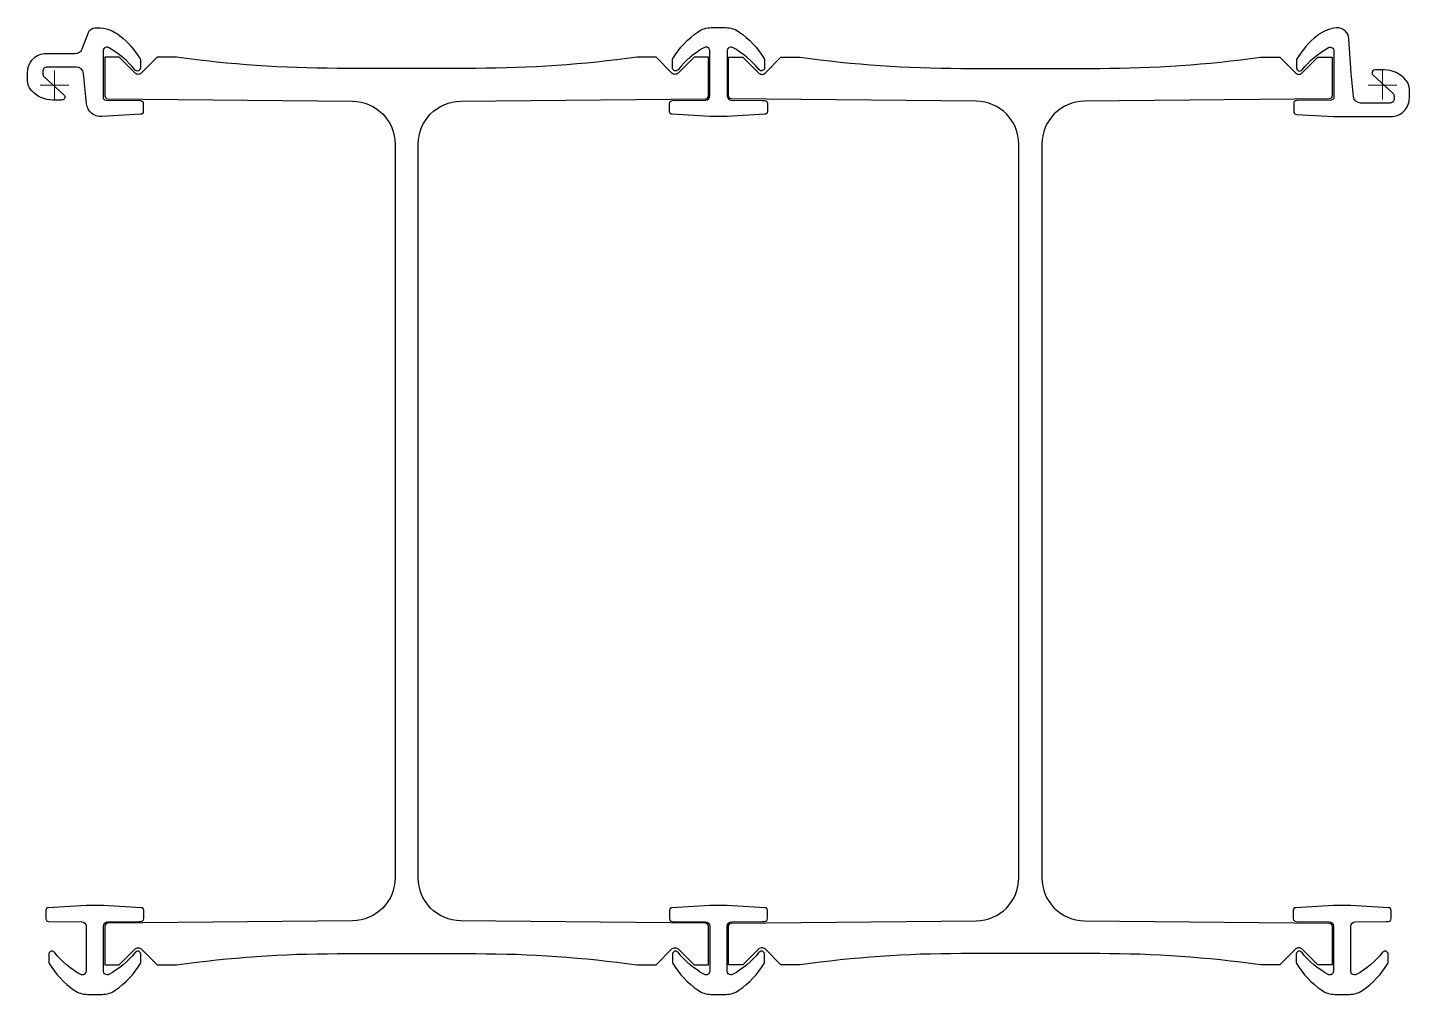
# Model space of a CAD drawing. Header units: millimetres. Extents: x -19 to 943, y -632 to 40.
import ezdxf

# ---------------------------------------------------------------- set-up
doc = ezdxf.new("R2010")
doc.units = ezdxf.units.MM
doc.layers.add('ref', color=252, linetype='Continuous', lineweight=5)

msp = doc.modelspace()

# ---------------------------------------------------------------- linework, layer by layer
at = {"elevation": 0}
for points in [[(61.75, -18.35, -0.396562), (59.87, -20.34), (32.77, -21.99, -0.402787), (22.21, -13), (21.73, -8.16), (20.11, 8, 0.385273), (15.14, 12.5), (-5.26, 12.5, 0.414214), (-8.26, 9.5), (-8.26, 7.88, 0.212557), (-7.26, 5.65), (6.55, -6.79, -0.168965), (7.22, -8.01, -0.464388), (5.12, -10.5), (-1.15, -10.5, -0.219232), (-16.35, -3.5, -0.17875), (-18.75, 3), (-18.75, 9, -0.414214), (-5.75, 22), (14.53, 22, 0.311359), (19.21, 25.22), (23.52, 36.58, -0.311359), (28.2, 39.8), (29.84, 39.8, -0.17076), (45.49, 34.29, -0.089428), (59.47, 18.23, -0.135195), (59.75, 17.2), (59.75, 11.85, -0.710366), (55.92, 10.51, 0.101503), (37.44, 26, 0.567914), (33.75, 23.8), (33.75, -8.52, 0.411079), (35.73, -10.52), (59.77, -10.78, -0.411079), (61.75, -12.78)], [(494.22, -20.36), (468.1, -21.89), (455.9, -21.89), (429.78, -20.36, -0.397192), (427.9, -18.36), (427.9, -12.77, -0.411533), (429.88, -10.77), (452.93, -10.54, 0.411198), (455.9, -7.54), (455.9, 23.92, 0.56798), (452.21, 26.11, 0.101014), (433.83, 10.68, -0.710336), (430, 12.02), (430, 17.38, -0.135197), (430.28, 18.4, -0.107707), (447.74, 37.06, -0.152295), (456.9, 39.91), (467.1, 39.91, -0.152295), (476.26, 37.06, -0.107707), (493.72, 18.4, -0.135197), (494, 17.38), (494, 12.02, -0.710994), (490.17, 10.69, 0.100981), (471.79, 26.11, 0.126639), (470.58, 26.41, 0.412), (468.1, 23.92), (468.1, -7.54, 0.411198), (471.07, -10.54), (492.5, -10.75), (494.12, -10.77, -0.411533), (496.1, -12.77), (496.1, -18.36, -0.397192)], [(942.75, -9), (942.75, -3, 0.17875), (940.35, 3.5, 0.219232), (925.15, 10.5), (918.88, 10.5, 0.414214), (916.75, 8.37, 0.212557), (917.45, 6.79), (931.25, -5.64, -0.212557), (932.25, -7.87), (932.25, -9.5, -0.414214), (929.25, -12.5), (908.86, -12.5, -0.385273), (903.89, -8), (902.25, 8.37), (900.73, 32.25, 0.41996), (892.08, 39.71, 0.149445), (878.51, 34.29, 0.089428), (864.53, 18.23, 0.135195), (864.25, 17.2), (864.25, 11.85, 0.710366), (868.08, 10.51, -0.101503), (886.56, 26, -0.567914), (890.25, 23.8), (890.25, -8.52, -0.411079), (888.27, -10.52), (864.23, -10.78, 0.411079), (862.25, -12.78), (862.25, -18.42, 0.396562), (864.13, -20.41), (890.25, -22), (929.75, -22, 0.414214)], [(-6.1, -574.19), (-6.1, -579.78, 0.411533), (-4.12, -581.79), (18.93, -582.02, -0.411198), (21.9, -585.02), (21.9, -616.47, -0.56798), (18.21, -618.67, -0.101014), (-0.17, -603.24, 0.710336), (-4, -604.57), (-4, -609.93, 0.135197), (-3.72, -610.95, 0.107707), (13.74, -629.61, 0.152295), (22.9, -632.47), (33.1, -632.47, 0.152295), (42.26, -629.61, 0.107707), (59.72, -610.95, 0.135197), (60, -609.93), (60, -604.57, 0.710994), (56.17, -603.24, -0.100981), (37.79, -618.67, -0.126639), (36.58, -618.97, -0.412), (34.1, -616.47), (34.1, -585.02, -0.411198), (37.07, -582.02), (58.5, -581.8), (60.12, -581.79, 0.411533), (62.1, -579.78), (62.1, -574.19, 0.397192), (60.22, -572.2), (34.1, -570.67), (21.9, -570.67), (-4.22, -572.2, 0.397192)], [(427.9, -579.78, 0.411533), (429.88, -581.79), (452.93, -582.02, -0.411198), (455.9, -585.02), (455.9, -616.47, -0.56798), (452.21, -618.67, -0.101014), (433.83, -603.24, 0.710336), (430, -604.57), (430, -609.93, 0.135197), (430.28, -610.95, 0.107707), (447.74, -629.61, 0.152295), (456.9, -632.47), (467.1, -632.47, 0.152295), (476.26, -629.61, 0.107707), (493.72, -610.95, 0.135197), (494, -609.93), (494, -604.57, 0.710994), (490.17, -603.24, -0.100981), (471.79, -618.67, -0.126639), (470.58, -618.97, -0.412), (468.1, -616.47), (468.1, -585.02, -0.411198), (471.07, -582.02), (492.5, -581.8), (494.12, -581.79, 0.411533), (496.1, -579.78), (496.1, -574.19, 0.397192), (494.22, -572.2), (468.1, -570.67), (455.9, -570.67), (429.78, -572.2, 0.397192), (427.9, -574.19)], [(861.9, -579.78, 0.411533), (863.88, -581.79), (886.93, -582.02, -0.411198), (889.9, -585.02), (889.9, -616.47, -0.56798), (886.21, -618.67, -0.101014), (867.83, -603.24, 0.710336), (864, -604.57), (864, -609.93, 0.135197), (864.28, -610.95, 0.107707), (881.74, -629.61, 0.152295), (890.9, -632.47), (901.1, -632.47, 0.152295), (910.26, -629.61, 0.107707), (927.72, -610.95, 0.135197), (928, -609.93), (928, -604.57, 0.710994), (924.17, -603.24, -0.100981), (905.79, -618.67, -0.126639), (904.58, -618.97, -0.412), (902.1, -616.47), (902.1, -585.02, -0.411198), (905.07, -582.02), (926.5, -581.8), (928.12, -581.79, 0.411533), (930.1, -579.78), (930.1, -574.19, 0.397192), (928.22, -572.2), (902.1, -570.67), (889.9, -570.67), (863.78, -572.2, 0.397192), (861.9, -574.19)]]:
    msp.add_lwpolyline(points, format="xyb", close=True, dxfattribs=at)
at = {"linetype": 'Continuous', "elevation": 0}
msp.add_lwpolyline([(207.3, -581.32), (36.98, -583.02, 0.411288), (35, -585.02), (35, -612), (38, -612), (45, -612), (56.12, -600.88, -0.414214), (60.36, -600.88), (71.49, -612), (84.78, -612, -0.035087), (196.64, -604.14), (245, -604.14), (293.36, -604.14, -0.035087), (405.22, -612), (418.51, -612), (429.64, -600.88, -0.414214), (433.88, -600.88), (445, -612), (452, -612), (455, -612), (455, -585.02, 0.411288), (453.02, -583.02), (282.7, -581.32, -0.411288), (253, -551.32), (253, -296.28), (253, -41.24, -0.411288), (282.7, -11.24), (453.02, -9.53, 0.411288), (455, -7.53), (455, 19.45), (452, 19.45), (445, 19.45), (433.88, 8.32, -0.414214), (429.64, 8.32), (418.51, 19.45), (405.22, 19.45, -0.035087), (293.36, 11.59), (245, 11.59), (196.64, 11.59, -0.035087), (84.78, 19.45), (71.49, 19.45), (60.36, 8.32, -0.414214), (56.12, 8.32), (45, 19.45), (38, 19.45), (35, 19.45), (35, -7.53, 0.411288), (36.98, -9.53), (207.3, -11.24, -0.411288), (237, -41.24), (237, -296.28), (237, -551.32, -0.411288)], format="xyb", close=True, dxfattribs=at)
msp.add_lwpolyline([(887.02, -9.53), (716.7, -11.24, 0.411288), (687, -41.24), (687, -296.28), (687, -551.32, 0.411288), (716.7, -581.32), (887.02, -583.02, -0.411288), (889, -585.02), (889, -612), (886, -612), (879, -612), (867.88, -600.88, 0.414214), (863.64, -600.88), (852.51, -612), (839.22, -612, 0.035087), (727.36, -604.14), (679, -604.14), (630.64, -604.14, 0.035087), (518.78, -612), (505.49, -612), (494.36, -600.88, 0.414214), (490.12, -600.88), (479, -612), (472, -612), (469, -612), (469, -585.02, -0.411288), (470.98, -583.02), (641.3, -581.32, 0.411288), (671, -551.32), (671, -296.28), (671, -41.24, 0.411288), (641.3, -11.24), (470.98, -9.53, -0.411288), (469, -7.53), (469, 19.45), (472, 19.45), (479, 19.45), (490.12, 8.32, 0.414214), (494.36, 8.32), (505.49, 19.45), (518.78, 19.45, 0.035087), (630.64, 11.59), (679, 11.59), (727.36, 11.59, 0.035087), (839.22, 19.45), (852.51, 19.45), (863.64, 8.32, 0.414214), (867.88, 8.32), (879, 19.45), (886, 19.45), (889, 19.45), (889, -7.53, -0.411288), (887.02, -9.53)], format="xyb", dxfattribs=at)
at = {"layer": 'ref'}
for p, q in [((0, -10), (0, 10)), ((924, 10), (924, -10)), ((10, 0), (-10, 0)), ((914, 0), (934, 0))]:
    msp.add_line(p, q, dxfattribs=at)

doc.saveas('drawing.dxf')
